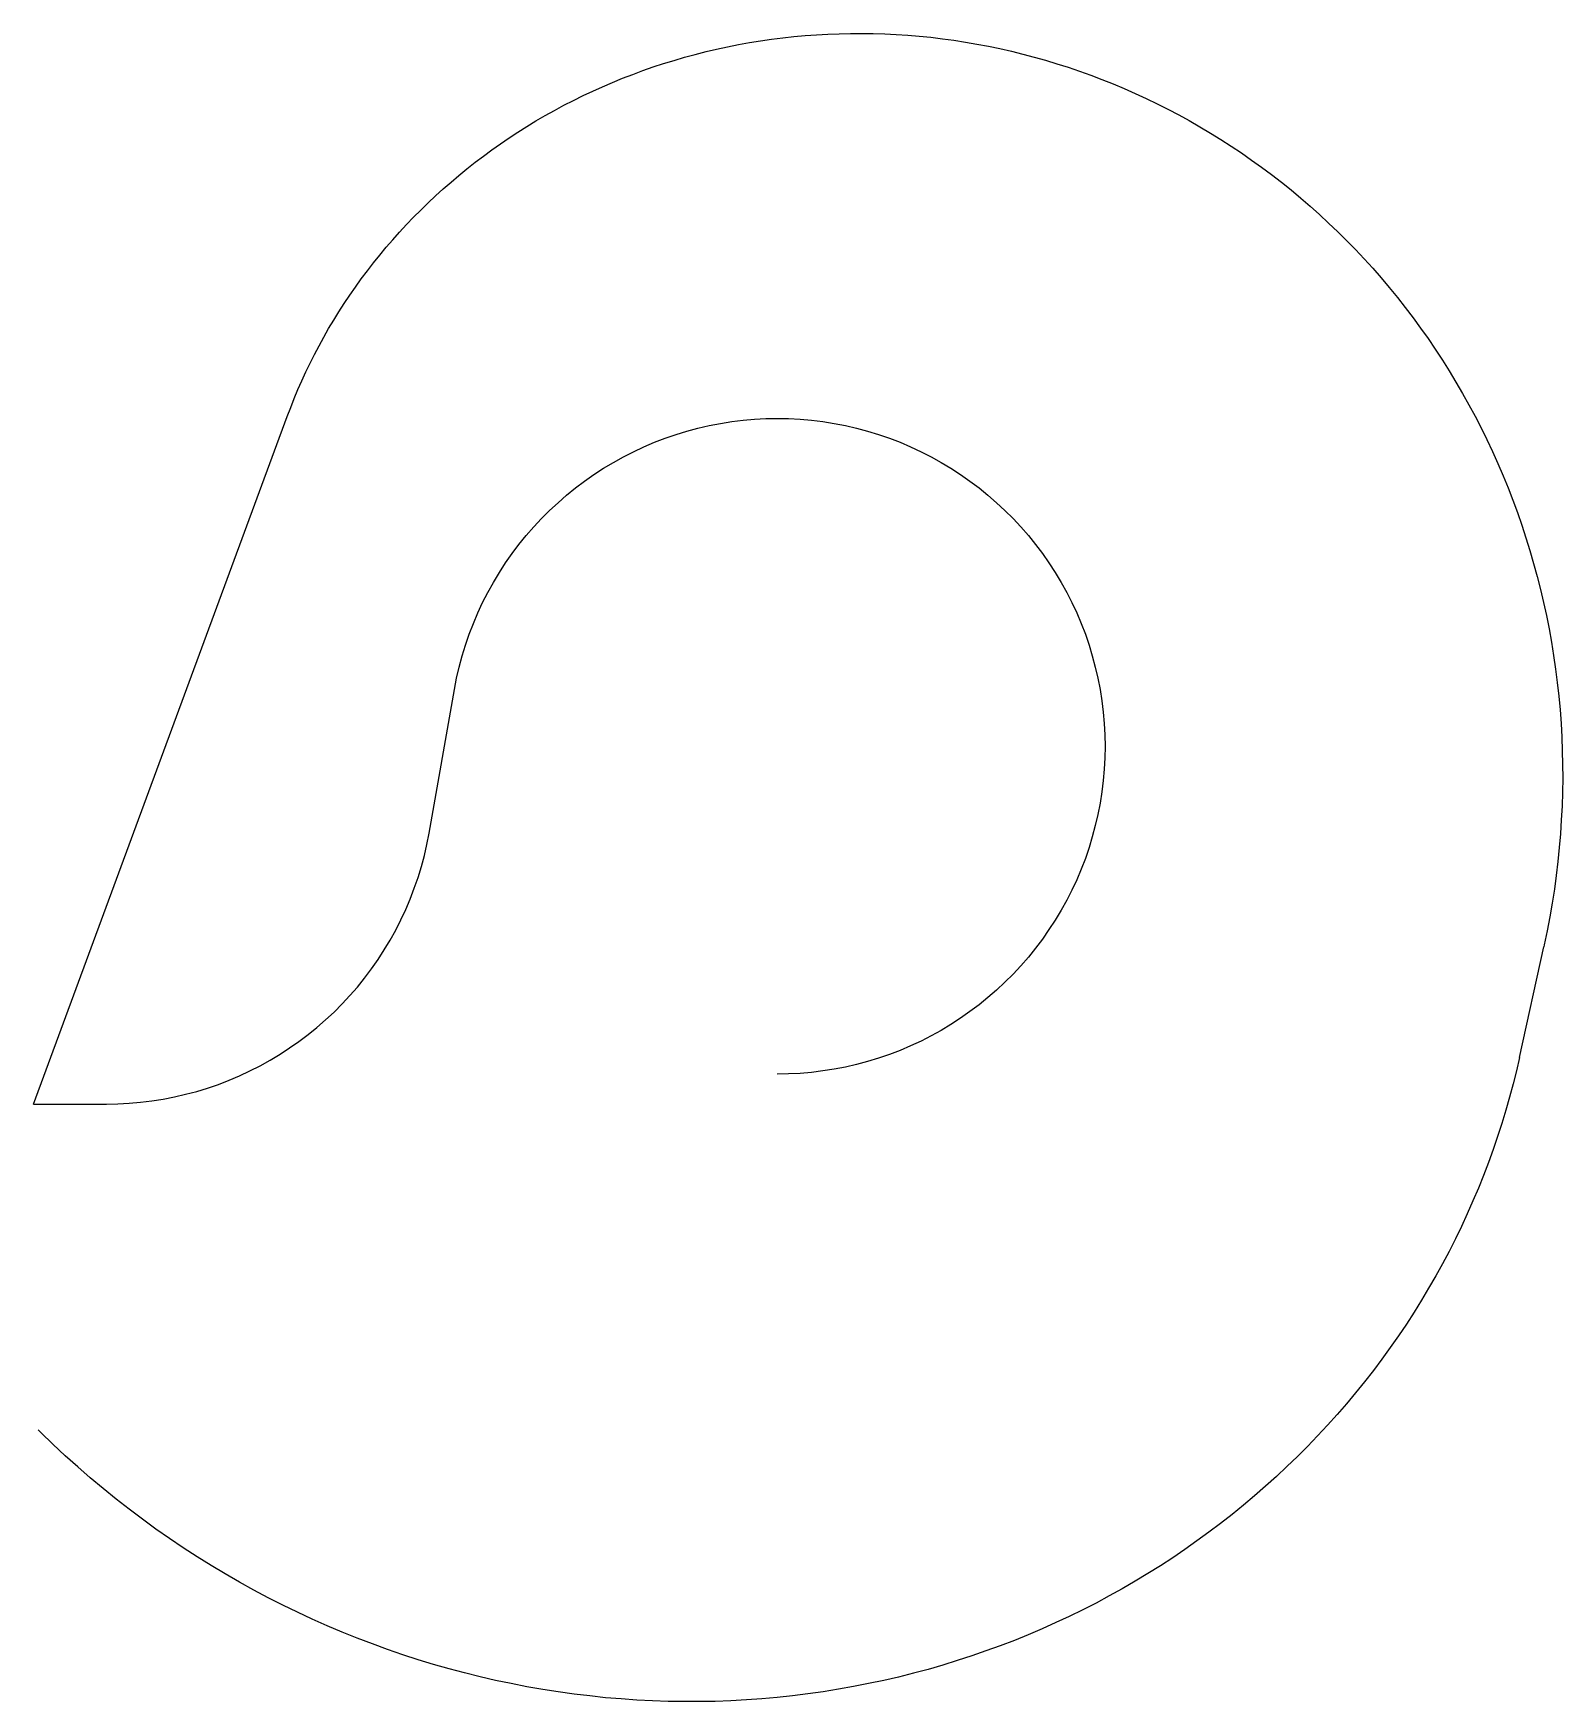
# Model space of a CAD drawing. Header units: metres. Extents: x 0 to 10768, y -4206 to 7536.
import ezdxf

# ---------------------------------------------------------------- set-up
doc = ezdxf.new("R2010")
doc.units = ezdxf.units.M

msp = doc.modelspace()

# ---------------------------------------------------------------- linework, layer by layer
at = {"layer": 'NorminalTrack', "color": 1}
msp.add_lwpolyline([(0, 0), (514, 0), (594, 1), (675, 6), (755, 13), (835, 22), (914, 35), (994, 50), (1072, 69), (1150, 89), (1227, 113), (1303, 139), (1378, 168), (1452, 200), (1525, 234), (1597, 270), (1668, 309), (1737, 351), (1804, 395), (1870, 441), (1935, 489), (1997, 540), (2058, 593), (2117, 648), (2174, 705), (2229, 764), (2282, 824), (2332, 887), (2381, 951), (2427, 1017), (2471, 1085), (2512, 1154), (2551, 1224), (2588, 1296), (2622, 1369), (2654, 1443), (2682, 1519), (2709, 1595), (2732, 1672), (2753, 1750), (2771, 1828), (2787, 1907), (2787, 1907), (2965, 2919), (2980, 2998), (2998, 3076), (3019, 3154), (3043, 3231), (3069, 3308), (3098, 3383), (3129, 3457), (3163, 3530), (3200, 3602), (3239, 3672), (3281, 3741), (3324, 3809), (3371, 3875), (3419, 3939), (3470, 4002), (3523, 4062), (3578, 4121), (3635, 4178), (3694, 4233), (3754, 4286), (3817, 4337), (3881, 4385), (3947, 4432), (4015, 4475), (4084, 4517), (4154, 4556), (4226, 4592), (4299, 4627), (4373, 4658), (4448, 4687), (4525, 4713), (4602, 4737), (4679, 4758), (4758, 4776), (4837, 4791), (4917, 4804), (4997, 4813), (5077, 4820), (5157, 4825), (5238, 4826), (5318, 4825), (5399, 4820), (5479, 4813), (5559, 4804), (5639, 4791), (5718, 4776), (5796, 4758), (5874, 4737), (5951, 4713), (6027, 4687), (6102, 4658), (6177, 4627), (6250, 4592), (6321, 4556), (6392, 4517), (6461, 4475), (6528, 4432), (6594, 4385), (6659, 4337), (6721, 4286), (6782, 4233), (6841, 4178), (6898, 4121), (6953, 4062), (7006, 4002), (7056, 3939), (7105, 3875), (7151, 3809), (7195, 3741), (7237, 3672), (7276, 3602), (7312, 3530), (7346, 3457), (7378, 3383), (7407, 3308), (7433, 3231), (7456, 3154), (7477, 3076), (7495, 2998), (7511, 2919), (7523, 2839), (7533, 2759), (7540, 2679), (7544, 2599), (7546, 2518), (7544, 2438), (7540, 2357), (7533, 2277), (7523, 2197), (7511, 2117), (7495, 2038), (7477, 1960), (7456, 1882), (7433, 1805), (7407, 1729), (7378, 1654), (7346, 1579), (7312, 1506), (7276, 1435), (7237, 1364), (7195, 1295), (7151, 1228), (7105, 1162), (7056, 1097), (7006, 1035), (6953, 974), (6898, 915), (6841, 858), (6782, 803), (6721, 750), (6659, 699), (6594, 651), (6528, 605), (6461, 561), (6392, 519), (6321, 480), (6250, 444), (6177, 410), (6102, 378), (6027, 349), (5951, 323), (5874, 300), (5796, 279), (5718, 261), (5639, 245), (5559, 233), (5479, 223), (5399, 216), (5318, 212), (5238, 210)], dxfattribs=at)
at = {"layer": 'WindSpiral', "color": 3}
for p, q in [((0, 0), (1788, 4840)), ((10464, 329), (10635, 1106))]:
    msp.add_line(p, q, dxfattribs=at)
for points in [[(1788, 4840), (1812, 4904), (1837, 4967), (1863, 5029), (1890, 5091), (1919, 5153), (1949, 5215), (1980, 5276), (2012, 5337), (2045, 5398), (2079, 5458), (2115, 5518), (2152, 5577), (2189, 5635), (2228, 5694), (2268, 5751), (2309, 5808), (2352, 5865), (2395, 5921), (2439, 5976), (2485, 6031), (2531, 6084), (2579, 6138), (2627, 6190), (2677, 6242), (2728, 6293), (2780, 6344), (2832, 6393), (2886, 6442), (2941, 6490), (2996, 6537), (3053, 6583), (3111, 6629), (3169, 6673), (3229, 6717), (3289, 6759), (3350, 6801), (3412, 6842), (3475, 6881), (3539, 6920), (3604, 6958), (3669, 6994), (3735, 7030), (3802, 7064), (3870, 7098), (3939, 7130), (4008, 7161), (4078, 7191), (4148, 7220), (4220, 7248), (4292, 7274), (4364, 7300), (4437, 7324), (4511, 7346), (4585, 7368), (4660, 7388), (4736, 7408), (4811, 7425), (4888, 7442), (4965, 7457), (5042, 7471), (5120, 7484), (5198, 7495), (5276, 7505), (5355, 7514), (5434, 7521), (5513, 7527), (5593, 7531), (5673, 7534), (5753, 7536), (5834, 7536), (5914, 7535), (5995, 7533), (6076, 7529), (6157, 7524), (6238, 7517), (6319, 7509), (6400, 7499), (6481, 7488), (6562, 7475), (6643, 7461), (6724, 7446), (6805, 7429), (6886, 7411), (6966, 7391), (7047, 7370), (7127, 7347), (7207, 7323), (7286, 7298), (7366, 7271), (7445, 7242), (7524, 7212), (7602, 7181), (7680, 7148), (7758, 7114), (7835, 7078), (7912, 7041), (7988, 7003), (8064, 6963), (8139, 6922), (8214, 6879), (8288, 6835), (8361, 6790), (8434, 6743), (8506, 6695), (8577, 6645), (8648, 6594), (8718, 6542), (8787, 6488), (8855, 6434), (8923, 6377), (8989, 6320), (9055, 6261), (9120, 6201), (9184, 6140), (9247, 6077), (9309, 6014), (9370, 5949), (9430, 5883), (9489, 5815), (9547, 5747), (9604, 5677), (9659, 5607), (9714, 5535), (9767, 5462), (9820, 5388), (9871, 5313), (9921, 5237), (9969, 5160), (10016, 5081), (10063, 5002), (10107, 4922), (10151, 4841), (10193, 4759), (10234, 4677), (10273, 4593), (10311, 4509), (10348, 4423), (10383, 4337), (10417, 4250), (10449, 4163), (10480, 4074), (10509, 3985), (10537, 3896), (10563, 3805), (10588, 3714), (10611, 3623), (10633, 3530), (10653, 3438), (10672, 3344), (10688, 3251), (10704, 3157), (10717, 3062), (10730, 2967), (10740, 2871), (10749, 2776), (10756, 2680), (10761, 2583), (10765, 2487), (10767, 2390), (10768, 2293), (10766, 2195), (10763, 2098), (10758, 2000), (10752, 1903), (10744, 1805), (10734, 1707), (10722, 1610), (10709, 1512), (10694, 1414), (10677, 1317), (10659, 1219), (10638, 1122), (10635, 1106)], [(10464, 329), (10442, 235), (10419, 142), (10394, 49), (10368, -43), (10340, -136), (10310, -228), (10278, -320), (10245, -411), (10211, -502), (10174, -592), (10136, -682), (10096, -772), (10055, -861), (10012, -949), (9968, -1037), (9921, -1124), (9874, -1210), (9824, -1296), (9773, -1381), (9721, -1465), (9667, -1549), (9611, -1632), (9554, -1714), (9495, -1795), (9435, -1875), (9373, -1954), (9310, -2032), (9245, -2110), (9179, -2186), (9111, -2261), (9042, -2336), (8971, -2409), (8900, -2481), (8826, -2552), (8752, -2622), (8676, -2690), (8598, -2757), (8520, -2824), (8440, -2888), (8359, -2952), (8276, -3014), (8193, -3075), (8108, -3135), (8022, -3193), (7935, -3250), (7847, -3305), (7757, -3359), (7667, -3411), (7575, -3462), (7482, -3512), (7389, -3559), (7294, -3606), (7199, -3650), (7102, -3693), (7005, -3735), (6907, -3775), (6807, -3813), (6707, -3849), (6607, -3884), (6505, -3917), (6403, -3949), (6300, -3979), (6196, -4006), (6092, -4033), (5987, -4057), (5881, -4079), (5775, -4100), (5669, -4119), (5562, -4136), (5454, -4152), (5346, -4165), (5238, -4176), (5129, -4186), (5020, -4194), (4910, -4200), (4801, -4204), (4691, -4206), (4580, -4206), (4470, -4204), (4360, -4200), (4249, -4195), (4139, -4187), (4028, -4178), (3917, -4166), (3807, -4153), (3696, -4137), (3586, -4120), (3475, -4101), (3365, -4079), (3255, -4056), (3145, -4031), (3036, -4004), (2927, -3975), (2818, -3944), (2710, -3911), (2602, -3876), (2494, -3839), (2387, -3800), (2281, -3759), (2175, -3717), (2069, -3672), (1964, -3625), (1860, -3577), (1757, -3527), (1654, -3475), (1552, -3421), (1451, -3365), (1351, -3307), (1252, -3247), (1153, -3186), (1055, -3123), (959, -3058), (863, -2991), (769, -2922), (675, -2852), (583, -2780), (491, -2706), (401, -2631), (312, -2554), (224, -2475), (138, -2394), (53, -2312), (33, -2293)]]:
    msp.add_lwpolyline(points, dxfattribs=at)

doc.saveas('drawing.dxf')
